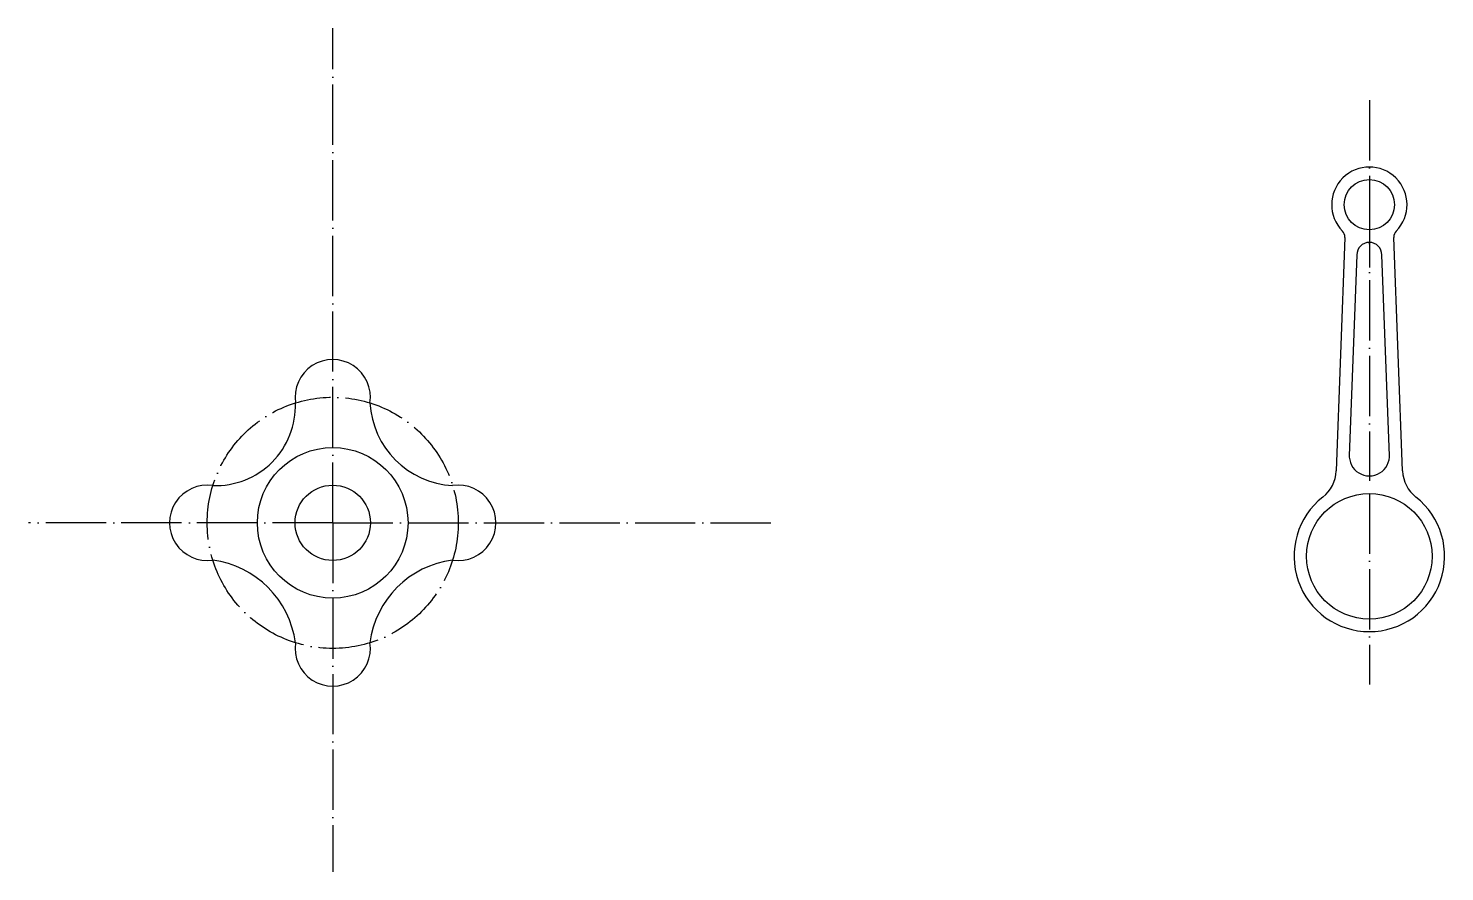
# Model space of a CAD drawing. Header units: millimetres. Extents: x 1265 to 2649, y 1544 to 1939.
# Drawn here: x 2085 to 2649, y 1544 to 1880 of the extents above; entities outside this region: 1.
import ezdxf

# ---------------------------------------------------------------- set-up
doc = ezdxf.new("R2010")
doc.units = ezdxf.units.MM
doc.linetypes.add('ACAD_ISO02W100', pattern=[15, 12, -3])
doc.linetypes.add('ACAD_ISO04W100', pattern=[30, 24, -3, 0, -3])

msp = doc.modelspace()

# ---------------------------------------------------------------- linework, layer by layer
for p, q in [((1264.84, 1939.24), (1264.84, 1939.24)), ((2609.48, 1796.59), (2605.99, 1703.59)), ((2632.45, 1703.59), (2628.96, 1796.59)), ((2614.22, 1789.6), (2611.22, 1709.6)), ((2627.22, 1709.6), (2624.22, 1789.6)), ((2306.33, 1682.93), (2306.33, 1682.93))]:
    msp.add_line(p, q)
at = {"linetype": 'ACAD_ISO04W100'}
for p, q in [((2206.33, 1682.93), (2206.33, 1879.83)), ((2619.22, 1851.22), (2619.22, 1789.6)), ((2619.22, 1809.6), (2619.22, 1699.6)), ((2619.22, 1694.6), (2619.22, 1618.56)), ((2206.33, 1682.93), (2085.09, 1682.93)), ((2206.33, 1682.93), (2206.33, 1544.03)), ((2206.33, 1682.93), (2383.11, 1682.93))]:
    msp.add_line(p, q, dxfattribs=at)
at = {"linetype": 'ACAD_ISO02W100'}
for p, q in [((2619.22, 1789.6), (2619.22, 1784.6)), ((2619.22, 1717.6), (2619.22, 1709.6))]:
    msp.add_line(p, q, dxfattribs=at)
for centre, radius in [((2619.22, 1809.6), 10), ((2206.33, 1682.93), 30), ((2206.33, 1682.93), 15), ((2619.22, 1669.6), 25)]:
    msp.add_circle(centre, radius)
at = {"linetype": 'ACAD_ISO04W100'}
msp.add_circle((2206.33, 1682.93), 50, dxfattribs=at)
for centre, radius, start, end in [((2619.22, 1809.6), 15, 315.5811, 224.4189), ((2606.07, 1796.72), 3.41, 357.8524, 44.4189), ((2619.22, 1789.6), 5, 0, 180), ((2632.37, 1796.72), 3.41, 135.5811, 182.1476), ((2206.33, 1732.93), 15, 351.3731, 188.6269), ((2159.63, 1729.62), 31.88, 268.1048, 1.8952), ((2256.04, 1732.64), 34.94, 183.2194, 266.7806), ((2619.22, 1709.6), 8, 175.7048, 4.2952), ((2592.13, 1704.11), 13.87, 308.136, 357.8524), ((2646.32, 1704.11), 13.87, 182.1476, 231.864), ((2156.33, 1682.93), 15, 81.3731, 278.6269), ((2256.33, 1682.93), 15, 261.3731, 98.6269), ((2619.22, 1669.6), 30, 128.136, 51.864), ((2153.3, 1629.9), 38.56, 7.8712, 82.1288), ((2258.95, 1630.3), 38.11, 97.3478, 172.6522), ((2206.33, 1632.93), 15, 171.3731, 8.6269)]:
    msp.add_arc(centre, radius, start, end)

doc.saveas('drawing.dxf')
